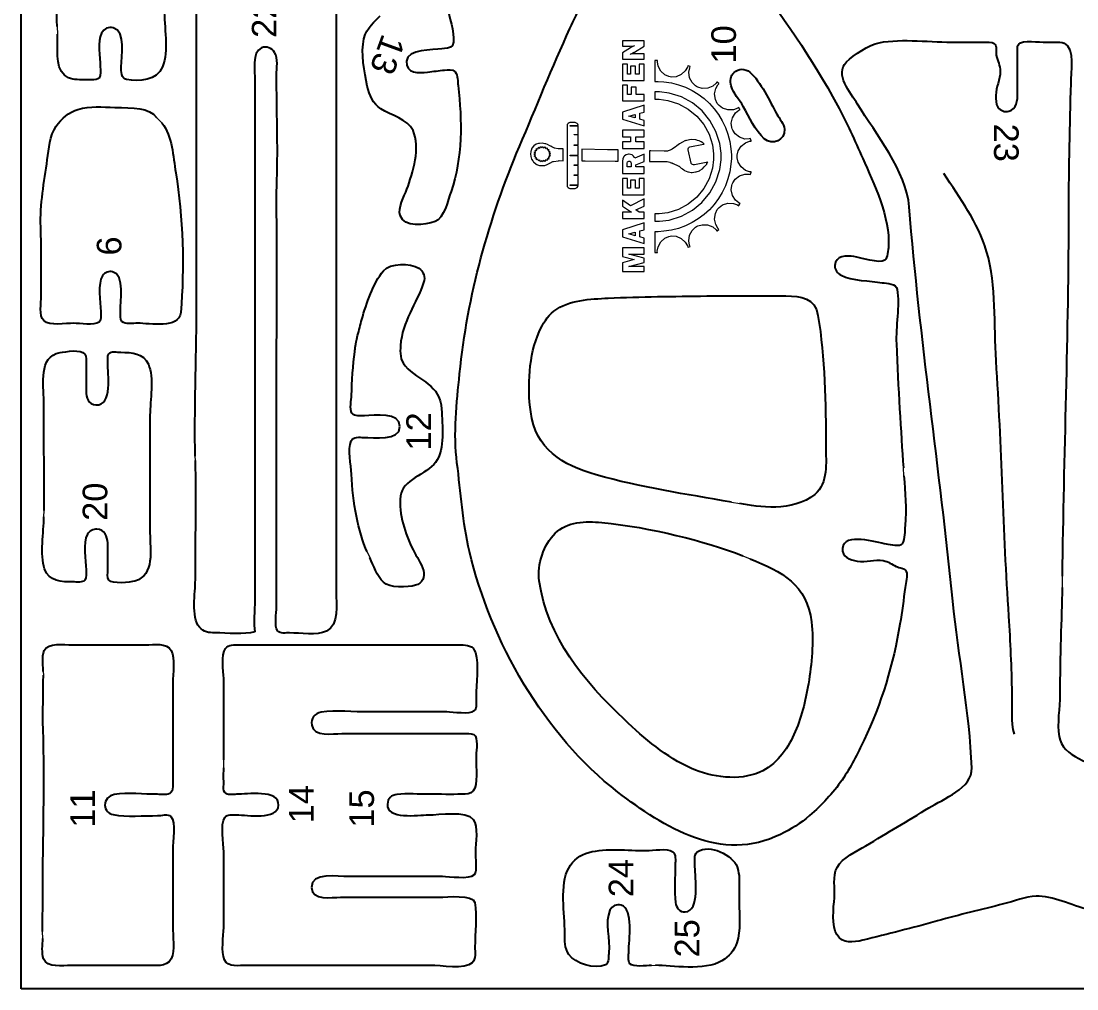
# Model space of a CAD drawing. Header units: millimetres. Extents: x 0 to 310, y 0 to 225.
# Drawn here: x 0 to 128.6, y 0 to 117.9 of the extents above; entities that cross this region are included whole.
import ezdxf
from ezdxf.enums import TextEntityAlignment as Align

# ---------------------------------------------------------------- set-up
doc = ezdxf.new("R2010")
doc.units = ezdxf.units.MM
doc.layers.add('Cut', color=7, linetype='Continuous', true_color=0xffffff)
for name, color, linetype, lineweight, true_color in [('Gravur', 3, 'Continuous', 15, 0x00ff00), ('Linien', 2, 'Continuous', 25, 0xffff00), ('Stege', 5, 'Continuous', 15, 0x0000ff), ('Text', 1, 'Continuous', 25, 0xff0000)]:
    doc.layers.add(name, color=color, linetype=linetype, lineweight=lineweight, true_color=true_color)
doc.styles.add('textstyle0', font='')
doc.styles.add('textstyle1', font='')
doc.styles.add('textstyle17', font='')
doc.styles.add('textstyle2', font='')
doc.styles.add('textstyle23', font='')
doc.styles.add('textstyle3', font='')
doc.styles.add('textstyle47', font='')
doc.styles.add('textstyle48', font='')
doc.styles.add('textstyle50', font='')
doc.styles.add('textstyle51', font='')
doc.styles.add('textstyle7', font='')
doc.styles.add('textstyle9', font='')
doc.styles.get('textstyle0').set_extended_font_data('Arial')
doc.styles.get('textstyle1').set_extended_font_data('Arial')
doc.styles.get('textstyle17').set_extended_font_data('Arial')
doc.styles.get('textstyle2').set_extended_font_data('Arial')
doc.styles.get('textstyle23').set_extended_font_data('Arial')
doc.styles.get('textstyle3').set_extended_font_data('Arial')
doc.styles.get('textstyle47').set_extended_font_data('Arial')
doc.styles.get('textstyle48').set_extended_font_data('Arial')
doc.styles.get('textstyle50').set_extended_font_data('Arial')
doc.styles.get('textstyle51').set_extended_font_data('Arial')
doc.styles.get('textstyle7').set_extended_font_data('Arial')
doc.styles.get('textstyle9').set_extended_font_data('Arial')

msp = doc.modelspace()

# ---------------------------------------------------------------- linework, layer by layer
at = {"layer": 'Cut'}
for p, q in [((0, 0), (0, 225)), ((310, 0), (0, 0))]:
    msp.add_line(p, q, dxfattribs=at)
for points in [[(38.38, 121.5), (38.38, 110.02), (38.38, 62.52), (38.38, 48.4)], [(21.36, 82.58), (21.36, 118.86)], [(113.89, 115.34), (117.32, 115.34)], [(28.48, 110.68), (28.48, 98.67), (28.48, 57.64), (28.48, 47.34)], [(2.79, 58.28), (2.77, 71.63)], [(31.12, 46.55), (31.12, 54.86)], [(6.2, 41.92), (15.18, 41.92)], [(26.52, 41.92), (30.88, 41.92), (48.69, 41.92), (53.57, 41.92)], [(24.68, 27.93), (24.68, 37.83)], [(18.47, 37.3), (18.47, 27.93)], [(51.86, 33.74), (42.36, 33.74)], [(39.06, 31.1), (51.07, 31.1)], [(18.47, 16.98), (18.47, 7.61)], [(24.68, 7.48), (24.68, 16.71)], [(51.33, 13.68), (39.85, 13.68)], [(2.59, 6.98), (2.64, 11.7)], [(38.93, 11.17), (50.94, 11.17)], [(15.18, 2.86), (6.07, 2.86)], [(49.88, 2.86), (35.36, 2.86), (27.45, 2.86)]]:
    msp.add_lwpolyline(points, dxfattribs=at)
for points in [[(4.38, 117.27), (4.27, 121.18), (4.5, 126.1), (4.5, 130.97)], [(88.6, 123.89), (92.69, 118.77), (96.36, 113.38), (99.45, 107.65)], [(66.86, 117.02), (67.35, 118.08), (67.86, 119.14), (68.39, 120.19)], [(17.43, 119.36), (17.43, 117.36), (17.99, 114.21), (17.24, 112.37)], [(41.77, 115.78), (42.1, 117.21), (43.16, 117.86), (43.74, 118.57)], [(52.08, 119.05), (52.24, 118.09), (53.03, 115.83), (52.54, 114.96)], [(11.23, 117.11), (10.65, 117.3), (10.08, 116.98), (9.8, 116.45)], [(12.2, 112.37), (12.2, 113.67), (12.85, 116.58), (11.23, 117.11)], [(5.3, 111.34), (4.07, 112.43), (4.5, 114.8), (4.45, 116.33)], [(9.8, 116.45), (9.27, 115.43), (9.65, 113.53), (9.65, 112.37)], [(42.18, 110.01), (41.82, 111.7), (41.36, 114.05), (41.77, 115.78)], [(60.72, 102.64), (62.75, 107.41), (64.7, 112.34), (66.86, 117.02)], [(104.52, 115.29), (107.37, 115.84), (110.96, 115.34), (113.89, 115.34)], [(29.28, 114.66), (28.09, 114.17), (28.48, 111.77), (28.48, 110.68)], [(30.89, 114.11), (30.55, 114.63), (29.9, 114.92), (29.28, 114.66)], [(51.26, 114.54), (50.18, 114.4), (47.05, 114.55), (46.96, 113.05)], [(52.54, 114.96), (52.31, 114.56), (51.66, 114.59), (51.26, 114.54)], [(100.57, 112.95), (101.43, 113.83), (103.31, 115.06), (104.52, 115.29)], [(117.32, 115.34), (117.68, 115.34), (118.25, 115.44), (118.56, 115.2)], [(118.56, 115.2), (118.94, 114.9), (118.72, 114.2), (118.8, 113.76)], [(121.41, 113.62), (121.41, 114.07), (121.28, 114.79), (121.54, 115.13)], [(121.54, 115.13), (121.97, 115.67), (124.13, 115.34), (124.84, 115.34)], [(124.84, 115.34), (125.53, 115.34), (126.43, 115.48), (127.08, 115.22)], [(127.08, 115.22), (128.39, 114.71), (127.9, 111.53), (127.87, 110.32)], [(31.12, 111.34), (31.12, 112.18), (31.36, 113.4), (30.89, 114.11)], [(118.8, 113.76), (118.94, 113.04), (119.3, 112.55), (119.29, 111.78)], [(121.41, 109.14), (121.41, 110.63), (121.41, 112.13), (121.41, 113.62)], [(9.65, 112.37), (9.65, 111.93), (9.78, 111.34), (9.51, 110.99)], [(12.82, 110.8), (12.19, 110.91), (12.2, 111.8), (12.2, 112.37)], [(17.24, 112.37), (16.53, 110.64), (14.4, 110.53), (12.82, 110.8)], [(46.96, 113.05), (46.86, 111.5), (48.46, 111.6), (49.53, 111.72)], [(49.53, 111.72), (50.21, 111.8), (50.91, 111.89), (51.58, 111.96)], [(51.58, 111.96), (52, 112), (52.55, 112.1), (52.87, 111.73)], [(86.86, 111.67), (87.42, 112.17), (88.19, 112.18), (88.79, 111.69)], [(101.9, 107.82), (101.07, 109.21), (99.05, 111.4), (100.57, 112.95)], [(7.41, 110.78), (6.63, 110.78), (5.92, 110.8), (5.3, 111.34)], [(9.51, 110.99), (9.22, 110.63), (7.91, 110.78), (7.41, 110.78)], [(31.16, 98.54), (31.31, 102.8), (31.12, 107.07), (31.12, 111.34)], [(52.87, 111.73), (53.24, 111.31), (53.18, 110.58), (53.24, 110.06)], [(86.52, 110.03), (86.34, 110.61), (86.4, 111.27), (86.86, 111.67)], [(88.79, 111.69), (90.09, 110.64), (91.23, 108.06), (92.07, 106.6)], [(119.29, 111.78), (119.28, 110.75), (118.77, 109.93), (118.77, 108.87)], [(43.83, 107.24), (42.86, 107.88), (42.42, 108.88), (42.18, 110.01)], [(53.24, 110.06), (53.73, 105.86), (53.8, 101.23), (52.38, 97.17)], [(87.98, 107.52), (87.49, 108.37), (86.8, 109.08), (86.52, 110.03)], [(127.87, 110.32), (127.75, 105.23), (127.61, 100.13), (127.61, 95.02)], [(118.77, 108.87), (118.77, 108.38), (118.71, 107.85), (119, 107.44)], [(120.35, 106.94), (121.3, 107.16), (121.4, 108.32), (121.41, 109.14)], [(4.27, 105.12), (4.9, 106.06), (5.86, 106.85), (6.93, 107.17)], [(6.93, 107.17), (8.41, 107.63), (9.9, 107.44), (11.41, 107.4)], [(11.41, 107.4), (13.62, 107.34), (15.64, 107.44), (16.49, 106.17)], [(47.75, 104.59), (47.09, 105.98), (45.05, 106.42), (43.83, 107.24)], [(90.53, 103.59), (89.46, 104.55), (88.68, 106.29), (87.98, 107.52)], [(99.45, 107.65), (100.59, 105.56), (101.58, 103.37), (102.54, 101.19)], [(108.2, 95.28), (107.84, 99.75), (104.16, 104.06), (101.9, 107.82)], [(119, 107.44), (119.3, 107.01), (119.84, 106.81), (120.35, 106.94)], [(17.15, 105.52), (18.45, 103.86), (18.5, 101.47), (18.84, 99.45)], [(92.07, 106.6), (92.4, 106.02), (92.93, 105.43), (93, 104.75)], [(3.19, 101.03), (3.39, 102.39), (3.49, 103.97), (4.27, 105.12)], [(47, 97.44), (47.72, 99.43), (48.7, 102.57), (47.75, 104.59)], [(93, 104.75), (93.13, 103.39), (91.5, 102.74), (90.53, 103.59)], [(53.42, 74.93), (54.37, 84.45), (56.99, 93.87), (60.72, 102.64)], [(2.39, 92.85), (2.29, 95.58), (2.81, 98.34), (3.19, 101.03)], [(102.54, 101.19), (103.84, 98.25), (105.93, 93.88), (105.67, 90.5)], [(18.84, 99.45), (19.72, 94.06), (19.93, 87.86), (19.45, 82.43)], [(31.14, 92.87), (31.14, 94.69), (31.09, 96.64), (31.16, 98.54)], [(46.18, 94.24), (45.86, 95.2), (46.67, 96.53), (47, 97.44)], [(52.38, 97.17), (52.03, 96.17), (51.53, 93.88), (50.43, 93.5)], [(113.51, 47.25), (111.9, 63.26), (109.49, 79.24), (108.2, 95.28)], [(50.43, 93.5), (49.21, 93.07), (46.67, 92.74), (46.18, 94.24)], [(127.61, 95.02), (127.6, 79.9), (127, 64.74), (126.83, 50.31)], [(2.44, 84.4), (2.44, 87.22), (2.49, 90.04), (2.39, 92.85)], [(31.12, 54.86), (31.12, 67.53), (31.14, 80.28), (31.14, 92.87)], [(105.67, 90.5), (105.64, 90.08), (105.57, 89.04), (105.22, 88.79)], [(101.47, 89.24), (100.56, 89.37), (99.2, 89.37), (99.14, 88.13)], [(105.22, 88.79), (104.56, 88.33), (102.27, 89.12), (101.47, 89.24)], [(11.15, 87.38), (10.68, 87.5), (10.2, 87.29), (9.93, 86.9)], [(41.51, 81.58), (42.08, 83.52), (42.83, 85.94), (44.17, 87.51)], [(44.17, 87.51), (44.95, 88.44), (47.42, 88.51), (48.44, 87.82)], [(48.44, 87.82), (49.02, 87.43), (49.27, 86.74), (49.04, 86.07)], [(99.14, 88.13), (99.12, 87.62), (99.45, 87.2), (99.89, 86.96)], [(9.93, 86.9), (9.27, 85.95), (9.7, 83.69), (9.7, 82.56)], [(12.12, 82.56), (12.04, 83.75), (12.66, 87.01), (11.15, 87.38)], [(99.89, 86.96), (101.19, 86.26), (103.44, 86.29), (104.91, 86.05)], [(49.04, 86.07), (48.18, 83.51), (46.42, 81.29), (46.22, 78.41)], [(104.91, 86.05), (105.55, 85.94), (106.6, 86), (106.73, 85.22)], [(106.73, 85.22), (107.06, 83.26), (106.54, 80.67), (106.63, 78.62)], [(2.75, 81.43), (2.16, 81.99), (2.44, 83.62), (2.44, 84.4)], [(64.92, 82.6), (66.67, 83.95), (69.38, 84.07), (71.52, 84.17)], [(71.52, 84.17), (75.52, 84.35), (79.51, 84.38), (83.53, 84.43)], [(83.53, 84.43), (86.74, 84.47), (89.94, 84.43), (93.16, 84.43)], [(93.16, 84.43), (95.05, 84.43), (96.72, 84.21), (97.08, 82.06)], [(9.7, 82.56), (9.7, 82.18), (9.81, 81.5), (9.49, 81.24)], [(12.29, 81.32), (11.98, 81.62), (12.14, 82.15), (12.12, 82.56)], [(19.45, 82.43), (19.27, 80.38), (15.68, 81.11), (14.18, 81.11)], [(21.22, 64.91), (21.07, 70.37), (21.36, 76.54), (21.36, 82.58)], [(63.12, 80.08), (63.56, 81.05), (64.07, 81.93), (64.92, 82.6)], [(6.4, 81.11), (5.45, 81.11), (3.47, 80.73), (2.75, 81.43)], [(9.49, 81.24), (8.9, 80.78), (7.14, 81.11), (6.4, 81.11)], [(14.18, 81.11), (13.67, 81.11), (12.66, 80.94), (12.29, 81.32)], [(41, 79.6), (41.17, 80.24), (41.32, 80.94), (41.51, 81.58)], [(97.08, 82.06), (97.95, 76.91), (98.04, 71.3), (98.04, 66.09)], [(62.08, 70.31), (61.67, 73.39), (61.84, 77.24), (63.12, 80.08)], [(40.65, 77.62), (40.73, 78.13), (40.67, 78.37), (41, 79.6)], [(106.63, 78.62), (106.86, 73.26), (107.19, 67.88), (107.49, 63.48)], [(2.77, 71.63), (2.77, 73.63), (2.08, 77.04), (4.75, 77.53)], [(4.75, 77.53), (5.45, 77.65), (7.29, 78), (7.78, 77.36)], [(7.78, 77.36), (8.02, 77.05), (7.92, 76.49), (7.92, 76.12)], [(10.56, 76.25), (10.56, 76.62), (10.48, 77.08), (10.69, 77.38)], [(10.69, 77.38), (10.97, 77.77), (11.69, 77.57), (12.14, 77.57)], [(12.14, 77.57), (13.5, 77.55), (14.87, 77.5), (15.5, 76.12)], [(40.27, 72.34), (40.3, 73.92), (40.43, 76.13), (40.65, 77.62)], [(46.22, 78.41), (46.16, 77.51), (46.16, 76.63), (46.78, 75.92)], [(7.92, 76.12), (7.92, 75.02), (7.9, 73.92), (7.92, 72.82)], [(9.11, 71.15), (11.17, 70.99), (10.56, 75.03), (10.56, 76.25)], [(15.5, 76.12), (16.22, 74.52), (15.7, 71.66), (15.7, 69.92)], [(46.78, 75.92), (48.48, 73.98), (51.08, 73.69), (51.22, 70.63)], [(53.1, 64.11), (52.64, 67.61), (53.07, 71.44), (53.42, 74.93)], [(7.92, 72.82), (7.93, 72.07), (8.21, 71.21), (9.11, 71.15)], [(40.31, 70.14), (39.97, 70.7), (40.25, 71.72), (40.27, 72.34)], [(15.7, 69.92), (15.7, 65.13), (15.7, 60.32), (15.7, 55.53)], [(41.85, 69.84), (41.4, 69.84), (40.59, 69.7), (40.31, 70.14)], [(46.16, 68.52), (46.18, 70.36), (43.04, 69.84), (41.85, 69.84)], [(51.22, 70.63), (51.3, 68.69), (51.7, 65.79), (50.49, 64.16)], [(70.07, 62.64), (65.93, 63.83), (62.67, 65.78), (62.08, 70.31)], [(41.72, 67.2), (42.91, 67.2), (46.15, 66.68), (46.16, 68.52)], [(40.22, 66.78), (40.45, 67.32), (41.23, 67.2), (41.72, 67.2)], [(40.26, 62.71), (40.22, 63.85), (39.75, 65.73), (40.22, 66.78)], [(98.04, 66.09), (98.04, 64.14), (98.36, 61.64), (96.7, 60.26)], [(21.23, 49.85), (21.23, 54.61), (21.36, 59.65), (21.23, 64.37)], [(50.49, 64.16), (49.41, 62.71), (46.41, 62), (46.22, 60.07)], [(54.62, 53.29), (53.76, 56.88), (53.58, 60.48), (53.1, 64.11)], [(42.17, 53.24), (41.04, 55.72), (40.4, 59.24), (40.26, 62.71)], [(86.56, 59.3), (81.07, 60.29), (75.44, 61.09), (70.07, 62.64)], [(107.56, 62.53), (107.7, 60.48), (107.9, 58.51), (107.7, 56.46)], [(46.22, 60.07), (45.99, 57.81), (46.78, 55.47), (47.76, 53.48)], [(96.7, 60.26), (94.01, 58.04), (89.75, 58.73), (87.57, 59.13)], [(2.86, 51.18), (2.27, 52.92), (2.77, 55.66), (2.77, 57.51)], [(65.06, 55.52), (66.54, 56.95), (68.78, 57.01), (70.73, 56.83)], [(70.73, 56.83), (76.81, 56.25), (83.13, 54.58), (87.94, 52.78)], [(8.07, 55.39), (7.5, 54.36), (7.92, 52.22), (7.92, 51.05)], [(9.24, 56.03), (8.78, 56.05), (8.3, 55.79), (8.07, 55.39)], [(10.55, 54.34), (10.51, 55.12), (10.15, 55.99), (9.24, 56.03)], [(15.7, 55.53), (15.7, 53.55), (16.31, 50.41), (13.86, 49.7)], [(63.13, 49.73), (62.86, 51.71), (63.65, 54.16), (65.06, 55.52)], [(105.43, 54.2), (104.17, 54.41), (100.29, 55.64), (100.06, 53.68)], [(107.7, 56.46), (107.63, 55.74), (107.68, 54.87), (107.34, 54.25)], [(10.56, 51.05), (10.56, 52.14), (10.61, 53.25), (10.55, 54.34)], [(107.34, 54.25), (107.08, 53.79), (105.93, 54.12), (105.43, 54.2)], [(47.76, 53.48), (48.17, 52.63), (48.77, 51.87), (49.03, 50.97)], [(72.71, 23.98), (63.72, 30.9), (57.21, 42.41), (54.62, 53.29)], [(100.06, 53.68), (99.94, 52.66), (101.03, 52.24), (101.87, 52.12)], [(44.14, 49.54), (43.39, 50.32), (42.91, 51.58), (42.47, 52.55)], [(88.81, 52.39), (92.71, 50.88), (95.75, 49.25), (96.29, 44.71)], [(101.87, 52.12), (102.96, 51.96), (103.97, 52.38), (105.04, 52.19)], [(105.04, 52.19), (105.64, 52.08), (106.09, 51.73), (106.62, 51.48)], [(106.62, 51.48), (106.98, 51.3), (107.69, 51.28), (107.84, 50.87)], [(6.33, 49.59), (4.96, 49.59), (3.39, 49.63), (2.86, 51.18)], [(7.92, 51.05), (7.92, 50.68), (8.02, 50.11), (7.78, 49.81)], [(10.69, 49.81), (10.46, 50.1), (10.56, 50.69), (10.56, 51.05)], [(49.03, 50.97), (49.24, 50.22), (48.86, 49.4), (48.05, 49.18)], [(107.84, 50.87), (108.03, 50.34), (107.76, 49.49), (107.7, 48.93)], [(7.78, 49.81), (7.51, 49.46), (6.73, 49.59), (6.33, 49.59)], [(13.86, 49.7), (13.27, 49.53), (11.1, 49.29), (10.69, 49.81)], [(21.73, 44.07), (20.67, 45.36), (21.23, 48.27), (21.23, 49.85)], [(48.05, 49.18), (47.12, 48.92), (44.81, 48.84), (44.14, 49.54)], [(73.5, 32.82), (68.62, 37.47), (64.06, 42.85), (63.13, 49.73)], [(107.7, 48.93), (107.52, 47.43), (107.32, 45.94), (107.07, 44.45)], [(126.83, 48.91), (126.76, 45.05), (126.55, 40.48), (126.55, 35.9)], [(38.38, 48.4), (38.38, 46.88), (38.78, 44.38), (37.19, 43.58)], [(28.48, 47.34), (28.48, 46.19), (28.28, 44.38), (28.48, 43.52)], [(31.26, 43.6), (30.81, 44.16), (31.12, 45.82), (31.12, 46.55)], [(115.82, 26.93), (115.56, 33.7), (114.19, 40.51), (113.51, 47.25)], [(23.6, 43.38), (22.86, 43.39), (22.22, 43.46), (21.73, 44.07)], [(96.29, 44.71), (96.58, 42.29), (96.32, 39.58), (95.92, 37.19)], [(107.07, 44.45), (106.27, 39.66), (104.8, 34.69), (102.7, 30.33)], [(28.48, 43.52), (27.15, 43.12), (25.15, 43.38), (23.6, 43.38)], [(32.71, 43.38), (32.3, 43.38), (31.53, 43.26), (31.26, 43.6)], [(37.19, 43.58), (36.08, 43.01), (33.95, 43.38), (32.71, 43.38)], [(2.69, 38.68), (2.71, 39.04), (2.48, 40.53), (2.81, 41.25)], [(2.81, 41.25), (3.26, 42.25), (5.27, 41.92), (6.2, 41.92)], [(15.18, 41.92), (16.12, 41.92), (17.76, 42.23), (18.28, 41.25)], [(18.28, 41.25), (18.81, 40.26), (18.47, 38.41), (18.47, 37.3)], [(24.68, 37.83), (24.68, 38.77), (24.31, 40.71), (24.91, 41.48)], [(24.91, 41.48), (25.29, 41.97), (25.96, 41.92), (26.52, 41.92)], [(53.57, 41.92), (54.36, 41.92), (55.06, 41.85), (55.34, 40.99)], [(55.34, 40.99), (55.81, 39.5), (55.42, 37.16), (55.42, 35.58)], [(2.68, 31.62), (2.61, 33.82), (2.71, 36.03), (2.71, 38.22)], [(95.92, 37.19), (95.57, 35.09), (95.03, 32.92), (94.16, 30.99)], [(55.42, 35.58), (55.42, 35.14), (55.59, 34.17), (55.21, 33.87)], [(126.55, 35.9), (126.55, 34.25), (126.19, 32.37), (126.47, 30.76)], [(36.55, 33.71), (35.76, 33.58), (35.26, 32.95), (35.4, 32.15)], [(42.36, 33.74), (40.49, 33.74), (38.39, 34), (36.55, 33.71)], [(55.21, 33.87), (54.59, 33.38), (52.64, 33.74), (51.86, 33.74)], [(81.68, 26.86), (78.57, 28.24), (75.97, 30.48), (73.5, 32.82)], [(2.64, 11.7), (2.64, 18.34), (2.9, 25.01), (2.68, 31.62)], [(35.4, 32.15), (35.64, 30.69), (37.99, 31.1), (39.06, 31.1)], [(51.07, 31.1), (52.12, 31.1), (53.18, 31.1), (54.23, 31.1)], [(54.23, 31.1), (54.59, 31.1), (55.15, 31.17), (55.34, 30.79)], [(94.16, 30.99), (93.29, 29.07), (91.94, 27.29), (89.99, 26.41)], [(55.34, 30.79), (55.68, 30.11), (55.42, 28.82), (55.42, 28.06)], [(102.7, 30.33), (101.88, 28.65), (101.09, 26.99), (100.02, 25.45)], [(126.47, 30.76), (126.89, 28.23), (130.42, 27.47), (132.49, 26.64)], [(18.47, 27.93), (18.47, 26.92), (18.48, 25.9), (18.47, 24.89)], [(55.42, 28.06), (55.42, 27.07), (55.69, 24.88), (55.07, 24.13)], [(24.68, 24.89), (24.67, 25.9), (24.68, 26.92), (24.68, 26.92)], [(89.99, 26.41), (87.52, 25.29), (84.09, 25.79), (81.68, 26.86)], [(110.59, 22.06), (112.34, 23.15), (115.91, 24.45), (115.82, 26.93)], [(18.47, 24.89), (18.47, 24.56), (18.51, 24.17), (18.26, 23.92)], [(24.81, 23.92), (24.61, 24.17), (24.68, 24.58), (24.68, 24.89)], [(100.02, 25.45), (98.88, 23.81), (97.57, 22.42), (96.06, 21.11)], [(11.35, 23.68), (10.72, 23.56), (10.2, 23.04), (10.21, 22.39)], [(16.63, 23.71), (14.98, 23.71), (12.96, 23.97), (11.35, 23.68)], [(18.26, 23.92), (17.91, 23.57), (17.12, 23.71), (16.63, 23.71)], [(26.26, 23.71), (25.83, 23.71), (25.09, 23.57), (24.81, 23.92)], [(31.36, 22.39), (31.45, 24.35), (27.49, 23.71), (26.26, 23.71)], [(45.79, 23.69), (45.13, 23.62), (44.67, 23.21), (44.62, 22.52)], [(49.75, 23.71), (48.46, 23.71), (47.06, 23.84), (45.79, 23.69)], [(53.71, 23.71), (52.39, 23.7), (51.07, 23.71), (49.75, 23.71)], [(55.07, 24.13), (54.72, 23.71), (54.22, 23.71), (53.71, 23.71)], [(92.5, 18.82), (85.36, 15.26), (78.31, 19.67), (72.71, 23.98)], [(10.21, 22.39), (10.23, 21.8), (10.65, 21.34), (11.22, 21.23)], [(26.26, 21.2), (27.53, 21.2), (31.28, 20.54), (31.36, 22.39)], [(44.62, 22.52), (44.49, 20.58), (48.37, 21.2), (49.62, 21.2)], [(102.93, 17.45), (105.5, 18.97), (108.05, 20.49), (110.59, 22.06)], [(11.22, 21.23), (12.83, 20.93), (14.97, 21.11), (16.63, 21.11)], [(16.63, 21.11), (17.13, 21.11), (17.86, 21.39), (18.26, 20.99)], [(18.26, 20.99), (18.89, 20.36), (18.47, 17.86), (18.47, 16.98)], [(24.68, 16.71), (24.68, 17.74), (24.24, 20.04), (24.81, 20.89)], [(24.81, 20.89), (25.09, 21.32), (25.81, 21.2), (26.26, 21.2)], [(49.62, 21.2), (50.9, 21.2), (54.22, 21.77), (55.09, 20.65)], [(55.09, 20.65), (55.71, 19.84), (55.39, 17.71), (55.34, 16.71)], [(96.06, 21.11), (94.98, 20.17), (93.76, 19.44), (92.5, 18.82)], [(69.15, 16.63), (71.33, 17.18), (73.89, 16.85), (76.14, 16.85)], [(76.14, 16.85), (77.02, 16.85), (78.68, 17.19), (79.4, 16.71)], [(82.38, 16.71), (83.87, 17.72), (86.69, 16.3), (87.25, 14.87)], [(99.41, 14.79), (100.1, 16.03), (101.75, 16.74), (102.93, 17.45)], [(55.34, 16.71), (55.32, 16.07), (55.6, 14.36), (55.18, 13.89)], [(66.71, 14.73), (67.24, 15.67), (68.12, 16.36), (69.15, 16.63)], [(79.4, 16.71), (79.81, 16.43), (79.7, 15.61), (79.7, 15.13)], [(82.1, 14.87), (82.1, 15.36), (81.9, 16.38), (82.38, 16.71)], [(39.85, 13.68), (38.61, 13.68), (35.33, 14.26), (35.38, 12.36)], [(66.24, 6.82), (66.24, 9.04), (65.6, 12.79), (66.71, 14.73)], [(79.7, 15.13), (79.7, 13.64), (79.52, 11.98), (79.73, 10.51)], [(80.89, 9.37), (82.74, 9.45), (82.1, 13.6), (82.1, 14.87)], [(87.25, 14.87), (87.56, 13.59), (87.5, 13.35), (87.49, 12.89)], [(99.08, 11.09), (99.19, 12.24), (98.83, 13.75), (99.41, 14.79)], [(55.18, 13.89), (54.61, 13.27), (52.13, 13.68), (51.33, 13.68)], [(87.49, 12.89), (87.48, 12.2), (87.49, 11.23), (87.49, 10.51)], [(35.38, 12.36), (35.42, 10.72), (37.82, 11.17), (38.93, 11.17)], [(50.94, 11.17), (51.86, 11.17), (55.09, 11.56), (55.27, 10.51)], [(55.27, 10.51), (55.55, 8.85), (55.29, 6.8), (55.29, 5.1)], [(73.1, 10.2), (72.55, 10.36), (71.96, 10.11), (71.73, 9.58)], [(79.73, 10.51), (79.81, 9.9), (80.23, 9.34), (80.89, 9.37)], [(87.49, 10.51), (87.49, 8.95), (87.7, 7.11), (87.2, 5.63)], [(99.37, 6.61), (98.75, 7.63), (98.97, 9.91), (99.08, 11.09)], [(119.69, 10.35), (117.01, 9.68), (114.3, 9.04), (111.64, 8.28)], [(123.65, 11.3), (122.35, 11.26), (120.95, 10.67), (119.69, 10.35)], [(129.98, 9.64), (128.09, 10.18), (125.62, 11.36), (123.65, 11.3)], [(71.73, 9.58), (71.07, 8.08), (71.8, 6.02), (71.6, 4.44)], [(74.03, 4.57), (74.03, 5.88), (74.67, 9.75), (73.1, 10.2)], [(111.64, 8.28), (108.63, 7.43), (105.57, 6.69), (102.54, 5.93)], [(18.47, 7.61), (18.47, 6.49), (18.77, 4.66), (18.29, 3.65)], [(24.77, 3.53), (24.33, 4.57), (24.68, 6.36), (24.68, 7.48)], [(66.74, 4.18), (66.18, 4.98), (66.24, 5.87), (66.24, 6.82)], [(102.54, 5.93), (101.39, 5.65), (100.07, 5.47), (99.37, 6.61)], [(2.74, 3.65), (2.46, 4.36), (2.64, 5.4), (2.64, 6.16)], [(87.2, 5.63), (86.88, 4.68), (86.26, 3.94), (85.38, 3.41)], [(55.29, 5.1), (55.29, 4.51), (55.43, 3.63), (54.97, 3.19)], [(71.21, 2.94), (69.91, 2.3), (67.49, 3.12), (66.74, 4.18)], [(71.6, 4.44), (71.54, 4.03), (71.66, 3.16), (71.21, 2.94)], [(74.16, 3.07), (73.9, 3.41), (74.03, 4.13), (74.03, 4.57)], [(6.07, 2.86), (5.07, 2.86), (3.18, 2.53), (2.74, 3.65)], [(18.29, 3.65), (17.78, 2.59), (16.19, 2.86), (15.18, 2.86)], [(27.45, 2.86), (26.64, 2.86), (25.17, 2.6), (24.77, 3.53)], [(54.97, 3.19), (54.06, 2.32), (51.09, 2.86), (49.88, 2.86)], [(76.8, 2.86), (76.19, 2.86), (74.54, 2.59), (74.16, 3.07)], [(85.38, 3.41), (83.26, 2.15), (79.23, 2.86), (77.29, 2.88)]]:
    msp.add_open_spline(points, degree=3, dxfattribs=at)
at = {"layer": 'Gravur'}
for points in [[(74.19, 113.87), (74.24, 113.89), (74.7, 114.13), (74.74, 114.15), (75.91, 114.88), (75.91, 115.54), (73.26, 115.54), (73.26, 114.88), (74.2, 114.88), (74.68, 114.93), (74.74, 114.94), (74.69, 114.92), (74.27, 114.69), (74.23, 114.66), (73.26, 114.04), (73.26, 113.28), (75.91, 113.28), (75.91, 113.94), (74.63, 113.94), (74.59, 113.94), (74.23, 113.88)], [(73.87, 111.47), (73.87, 112.67), (73.26, 112.67), (73.26, 110.67), (75.92, 110.67), (75.92, 112.67), (75.28, 112.67), (75.28, 111.47), (74.84, 111.47), (74.84, 112.44), (74.25, 112.44), (74.25, 111.47)], [(77.23, 113.13), (77.22, 113.13), (77.22, 113.1), (77.22, 112.84), (77.22, 112.81), (77.22, 110.58), (77.61, 110.58), (78.31, 110.53), (79.22, 110.39), (80.1, 110.17), (80.94, 109.86), (81.74, 109.47), (82.49, 109.01), (83.2, 108.49), (83.85, 107.9), (84.44, 107.24), (84.97, 106.54), (85.43, 105.79), (85.81, 104.98), (86.12, 104.14), (86.35, 103.27), (86.48, 102.36), (86.53, 101.65), (86.53, 101.19), (86.48, 100.48), (86.35, 99.57), (86.12, 98.7), (85.81, 97.86), (85.43, 97.05), (84.97, 96.3), (84.44, 95.59), (83.85, 94.94), (83.2, 94.35), (82.49, 93.83), (81.74, 93.37), (80.94, 92.98), (80.1, 92.67), (79.22, 92.45), (78.31, 92.31), (77.61, 92.26), (77.22, 92.26), (77.22, 89.72), (77.53, 89.72), (77.51, 89.89), (77.6, 90.41), (77.92, 91.02), (78.43, 91.47), (78.91, 91.69), (79.08, 91.72), (79.25, 91.75), (79.79, 91.71), (80.42, 91.45), (80.92, 90.99), (81.18, 90.53), (81.23, 90.36), (81.26, 90.37), (81.5, 90.46), (81.52, 90.47), (81.45, 90.63), (81.36, 91.15), (81.45, 91.83), (81.77, 92.43), (82.15, 92.8), (82.3, 92.89), (82.45, 92.97), (82.96, 93.12), (83.64, 93.1), (84.27, 92.84), (84.68, 92.49), (84.78, 92.35), (84.8, 92.37), (85, 92.54), (85.02, 92.55), (84.9, 92.68), (84.63, 93.14), (84.48, 93.8), (84.58, 94.48), (84.81, 94.96), (84.92, 95.09), (85.03, 95.22), (85.47, 95.53), (86.11, 95.74), (86.79, 95.71), (87.29, 95.53), (87.44, 95.43), (87.45, 95.45), (87.58, 95.68), (87.59, 95.7), (87.44, 95.78), (87.03, 96.12), (86.66, 96.69), (86.52, 97.36), (86.58, 97.89), (86.64, 98.05), (86.69, 98.21), (86.99, 98.66), (87.53, 99.08), (88.18, 99.28), (88.71, 99.28), (88.88, 99.24), (88.88, 99.26), (88.93, 99.52), (88.93, 99.54), (88.76, 99.56), (88.26, 99.74), (87.72, 100.15), (87.36, 100.73), (87.23, 101.25), (87.23, 101.6), (87.36, 102.11), (87.72, 102.69), (88.26, 103.11), (88.76, 103.29), (88.93, 103.3), (88.93, 103.33), (88.88, 103.58), (88.88, 103.61), (88.71, 103.57), (88.18, 103.56), (87.53, 103.77), (86.99, 104.19), (86.69, 104.63), (86.64, 104.79), (86.58, 104.96), (86.52, 105.49), (86.66, 106.15), (87.03, 106.73), (87.44, 107.07), (87.59, 107.14), (87.58, 107.17), (87.45, 107.39), (87.44, 107.41), (87.3, 107.32), (86.8, 107.13), (86.12, 107.1), (85.47, 107.32), (85.04, 107.63), (84.92, 107.76), (84.81, 107.89), (84.58, 108.37), (84.48, 109.05), (84.63, 109.71), (84.9, 110.17), (85.02, 110.3), (85, 110.31), (84.8, 110.48), (84.78, 110.5), (84.68, 110.36), (84.27, 110.01), (83.65, 109.76), (82.97, 109.73), (82.45, 109.88), (82.3, 109.97), (82.15, 110.05), (81.77, 110.43), (81.45, 111.03), (81.36, 111.7), (81.46, 112.23), (81.53, 112.38), (81.5, 112.39), (81.26, 112.48), (81.24, 112.49), (81.19, 112.32), (80.92, 111.86), (80.42, 111.4), (79.79, 111.15), (79.26, 111.11), (79.09, 111.14), (78.92, 111.17), (78.43, 111.39), (77.92, 111.84), (77.61, 112.44), (77.52, 112.97), (77.53, 113.14), (77.34, 113.14)], [(73.26, 108.21), (75.91, 108.21), (75.91, 109), (74.92, 109), (74.92, 109.87), (74.32, 109.87), (74.32, 109), (73.89, 109), (73.89, 110.13), (73.26, 110.13)], [(82.96, 107), (81.79, 107.97), (80.45, 108.69), (78.96, 109.15), (77.77, 109.32), (77.22, 109.32), (77.22, 108.41), (77.73, 108.41), (78.78, 108.26), (80.09, 107.86), (81.28, 107.21), (82.31, 106.36), (83.17, 105.33), (83.81, 104.14), (84.22, 102.83), (84.36, 101.77), (84.36, 101.07), (84.22, 100.01), (83.81, 98.7), (83.17, 97.51), (82.31, 96.48), (81.28, 95.63), (80.09, 94.98), (78.78, 94.58), (77.73, 94.43), (77.22, 94.43), (77.22, 93.53), (77.77, 93.53), (78.96, 93.69), (80.45, 94.15), (81.79, 94.88), (82.95, 95.84), (83.92, 97.01), (84.65, 98.35), (85.11, 99.83), (85.27, 101.02), (85.27, 101.42), (85.27, 101.82), (85.11, 103.01), (84.65, 104.49), (83.92, 105.83)], [(75.39, 106.7), (75.91, 106.85), (75.91, 107.68), (73.26, 106.85), (73.26, 105.99), (75.91, 105.17), (75.91, 105.83), (75.39, 105.99)], [(66.54, 97.79), (66.63, 97.66), (66.75, 97.57), (66.87, 97.54), (67.45, 97.54), (67.49, 97.54), (67.6, 97.57), (67.73, 97.65), (67.82, 97.76), (67.85, 97.87), (67.86, 97.91), (66.91, 97.91), (66.91, 97.98), (67.86, 97.98), (67.86, 99.13), (67.38, 99.13), (67.38, 99.19), (67.86, 99.19), (67.86, 100.34), (67.38, 100.34), (67.38, 100.41), (67.86, 100.41), (67.86, 101.52), (66.91, 101.52), (66.91, 101.59), (67.86, 101.59), (67.86, 102.77), (67.38, 102.77), (67.38, 102.84), (67.86, 102.84), (67.86, 104.05), (67.38, 104.05), (67.38, 104.12), (67.86, 104.12), (67.86, 105.13), (66.91, 105.13), (66.91, 105.2), (67.86, 105.2), (67.85, 105.24), (67.82, 105.35), (67.73, 105.46), (67.6, 105.54), (67.49, 105.57), (67.46, 105.57), (66.87, 105.57), (66.75, 105.54), (66.63, 105.45), (66.54, 105.32), (66.51, 105.21), (66.51, 97.91)], [(74.81, 106.56), (74.81, 106.13), (74.04, 106.34)], [(73.26, 103.83), (74.23, 103.83), (74.23, 103.21), (73.26, 103.21), (73.26, 102.39), (75.91, 102.39), (75.91, 103.21), (74.88, 103.21), (74.88, 103.83), (75.91, 103.83), (75.91, 104.64), (73.26, 104.64)], [(63.11, 103.02), (63.02, 103.01), (62.75, 102.92), (62.46, 102.71), (62.24, 102.43), (62.13, 102.17), (62.11, 102.09), (62.09, 102), (62.05, 101.75), (62.08, 101.41), (62.2, 101.1), (62.33, 100.88), (62.39, 100.82), (62.41, 100.78), (62.74, 100.51), (62.77, 100.48), (62.81, 100.47), (63.15, 100.34), (63.19, 100.33), (63.23, 100.32), (63.69, 100.32), (63.73, 100.33), (63.79, 100.34), (64.07, 100.44), (64.34, 100.57), (64.39, 100.61), (64.42, 100.63), (64.76, 100.8), (64.8, 100.81), (64.81, 100.81), (64.82, 100.82), (64.82, 100.82), (64.88, 100.83), (65.48, 100.92), (65.54, 100.93), (66.03, 100.92), (66.03, 102.35), (65.65, 102.36), (65.49, 102.36), (65.44, 102.36), (64.98, 102.45), (64.93, 102.47), (64.91, 102.48), (64.84, 102.51), (64.75, 102.55), (64.65, 102.61), (64.53, 102.67), (64.49, 102.69), (64.42, 102.73), (64.14, 102.87), (63.92, 102.96), (63.88, 102.97), (63.82, 102.99), (63.5, 103.04), (63.17, 103.03)], [(81.28, 99.55), (81.32, 99.54), (81.62, 99.49), (81.72, 99.49), (81.77, 99.49), (82.18, 99.54), (82.22, 99.55), (82.26, 99.55), (82.63, 99.69), (82.67, 99.71), (82.73, 99.75), (83, 99.94), (83.23, 100.16), (83.27, 100.21), (83.3, 100.23), (83.53, 100.51), (83.55, 100.54), (83.56, 100.56), (83.67, 100.72), (83.68, 100.74), (83.67, 100.74), (83.66, 100.74), (83.66, 100.74), (82.02, 100.4), (81.99, 100.4), (81.9, 100.4), (81.79, 100.44), (81.7, 100.51), (81.65, 100.59), (81.64, 100.62), (81.25, 102.26), (81.25, 102.29), (81.26, 102.38), (81.3, 102.48), (81.38, 102.56), (81.46, 102.6), (81.49, 102.6), (83.13, 102.93), (83.14, 102.93), (83.19, 102.94), (83.2, 102.94), (83.18, 102.98), (83.07, 103.08), (82.85, 103.21), (82.59, 103.33), (82.4, 103.39), (82.33, 103.41), (82.22, 103.44), (81.64, 103.49), (81.06, 103.39), (80.95, 103.35), (80.95, 103.36), (80.85, 103.32), (80.58, 103.19), (80.22, 102.97), (79.89, 102.74), (79.69, 102.58), (79.62, 102.53), (79.59, 102.51), (79.31, 102.32), (79.29, 102.31), (79.24, 102.28), (79.09, 102.2), (78.94, 102.14), (78.83, 102.1), (78.76, 102.09), (78.73, 102.09), (78.71, 102.09), (78.53, 102.09), (78.51, 102.09), (78.35, 102.09), (76.71, 102.13), (76.55, 102.13), (76.55, 100.83), (78.45, 100.81), (78.47, 100.82), (78.66, 100.82), (78.68, 100.81), (78.71, 100.81), (79.03, 100.72), (79.06, 100.7), (79.09, 100.69), (79.19, 100.66), (79.26, 100.64), (79.32, 100.62), (79.38, 100.6), (79.4, 100.59), (79.46, 100.57), (80.06, 100.3), (80.12, 100.26), (80.17, 100.23), (80.31, 100.13), (80.43, 100.02), (80.57, 99.91), (80.73, 99.8), (80.78, 99.77), (80.82, 99.74), (81.24, 99.56)], [(64.21, 101.3), (64.28, 101.12), (64.07, 101.14), (64.08, 100.94), (63.88, 101.02), (63.83, 100.83), (63.66, 100.94), (63.56, 100.77), (63.43, 100.93), (63.28, 100.79), (63.21, 100.97), (63.02, 100.88), (63, 101.07), (62.79, 101.02), (62.83, 101.22), (62.62, 101.22), (62.71, 101.4), (62.51, 101.46), (62.65, 101.6), (62.47, 101.71), (62.65, 101.82), (62.51, 101.96), (62.71, 102.02), (62.62, 102.2), (62.83, 102.21), (62.79, 102.4), (63, 102.35), (63.02, 102.55), (63.21, 102.45), (63.28, 102.63), (63.43, 102.49), (63.56, 102.65), (63.66, 102.48), (63.83, 102.6), (63.88, 102.41), (64.08, 102.48), (64.07, 102.28), (64.28, 102.3), (64.21, 102.12), (64.42, 102.09), (64.3, 101.92), (64.5, 101.84), (64.34, 101.71), (64.5, 101.58), (64.3, 101.5), (64.42, 101.34)], [(71.53, 102.25), (71.42, 102.25), (68.33, 102.31), (68.33, 100.9), (68.7, 100.9), (72.37, 100.87), (72.74, 100.86), (72.74, 102.22), (72.63, 102.22)], [(73.31, 101.15), (73.26, 100.85), (73.26, 99.36), (75.91, 99.36), (75.91, 100.18), (74.9, 100.18), (74.9, 100.43), (75.91, 100.82), (75.91, 101.72), (74.75, 101.24), (74.73, 101.29), (74.61, 101.48), (74.47, 101.6), (74.44, 101.62), (74.41, 101.64), (74.07, 101.71), (74.04, 101.71), (73.98, 101.71), (73.73, 101.65), (73.51, 101.5), (73.47, 101.46), (73.44, 101.42)], [(74.28, 100.75), (74.33, 100.55), (74.33, 100.52), (74.33, 100.18), (73.82, 100.18), (73.82, 100.61), (73.89, 100.79), (74.03, 100.86), (74.08, 100.86), (74.1, 100.87), (74.18, 100.84), (74.26, 100.79), (74.27, 100.77)], [(74.84, 98.53), (74.25, 98.53), (74.25, 97.56), (73.87, 97.56), (73.87, 98.76), (73.26, 98.76), (73.26, 96.76), (75.92, 96.76), (75.92, 98.76), (75.28, 98.76), (75.28, 97.56), (74.84, 97.56)], [(75.91, 93.86), (75.91, 94.63), (75.3, 94.63), (74.91, 94.91), (75.91, 95.37), (75.91, 96.26), (74.23, 95.43), (73.26, 96.1), (73.26, 95.36), (74.35, 94.63), (73.26, 94.63), (73.26, 93.86)], [(75.39, 91.64), (75.39, 92.36), (75.91, 92.51), (75.91, 93.34), (73.26, 92.5), (73.26, 91.64), (75.91, 90.82), (75.91, 91.49)], [(74.81, 92.21), (74.81, 91.78), (74.04, 92)], [(75.91, 89.05), (74.02, 89.54), (75.91, 89.54), (75.91, 90.3), (73.26, 90.3), (73.26, 89.23), (74.67, 88.86), (73.26, 88.48), (73.26, 87.41), (75.91, 87.41), (75.91, 88.02), (74.02, 88.02), (75.91, 88.53)]]:
    msp.add_lwpolyline(points, close=True, dxfattribs=at)
at = {"layer": 'Linien'}
for points in [[(117.62, 89.87), (116.54, 93.47), (114.37, 96.27), (112.43, 99.37)], [(118.78, 76.54), (118.48, 80.93), (118.89, 85.61), (117.62, 89.87)], [(120.34, 45.4), (119.63, 55.77), (119.49, 66.17), (118.78, 76.54)], [(120.75, 36.03), (120.67, 39.14), (120.55, 42.3), (120.34, 45.4)], [(121.01, 31.02), (120.58, 32.49), (120.78, 34.49), (120.75, 36.03)]]:
    msp.add_open_spline(points, degree=3, dxfattribs=at)
at = {"layer": 'Stege'}
for p, q in [((4.38, 117.27), (4.45, 116.33)), ((16.49, 106.17), (17.15, 105.52)), ((21.23, 64.37), (21.22, 64.91)), ((107.56, 62.53), (107.49, 63.48)), ((86.56, 59.3), (87.57, 59.13)), ((2.77, 57.51), (2.79, 58.28)), ((42.17, 53.24), (42.47, 52.55)), ((87.94, 52.78), (88.81, 52.39)), ((126.83, 50.31), (126.83, 48.91)), ((2.69, 38.68), (2.71, 38.22)), ((2.71, 38.22), (2.71, 38.22)), ((24.68, 26.92), (24.68, 27.93)), ((2.64, 6.16), (2.59, 6.98)), ((76.8, 2.86), (77.29, 2.88))]:
    msp.add_line(p, q, dxfattribs=at)

# ---------------------------------------------------------------- texts
at = {"layer": 'Text'}
for s, rotation, style, p in [('22', 90, 'textstyle47', (29.61, 118.21)), ('10', 90, 'textstyle17', (85.59, 115.09)), ('13', 250, 'textstyle0', (44.65, 113.81)), ('23', 270, 'textstyle48', (120.03, 103.11)), ('6', 90, 'textstyle9', (10.72, 90.52)), ('12', 90, 'textstyle1', (48.43, 67.93)), ('20', 90, 'textstyle7', (9, 59.36)), ('14', 90, 'textstyle3', (34.13, 22.51)), ('11', 90, 'textstyle23', (7.49, 21.98)), ('15', 90, 'textstyle2', (41.49, 21.98)), ('24', 90, 'textstyle51', (73.09, 13.5)), ('25', 90, 'textstyle50', (81.13, 6.16))]:
    msp.add_text(s, height=3, rotation=rotation, dxfattribs=dict(at, style=style)).set_placement(p, align=Align.MIDDLE_CENTER)

doc.saveas('drawing.dxf')
